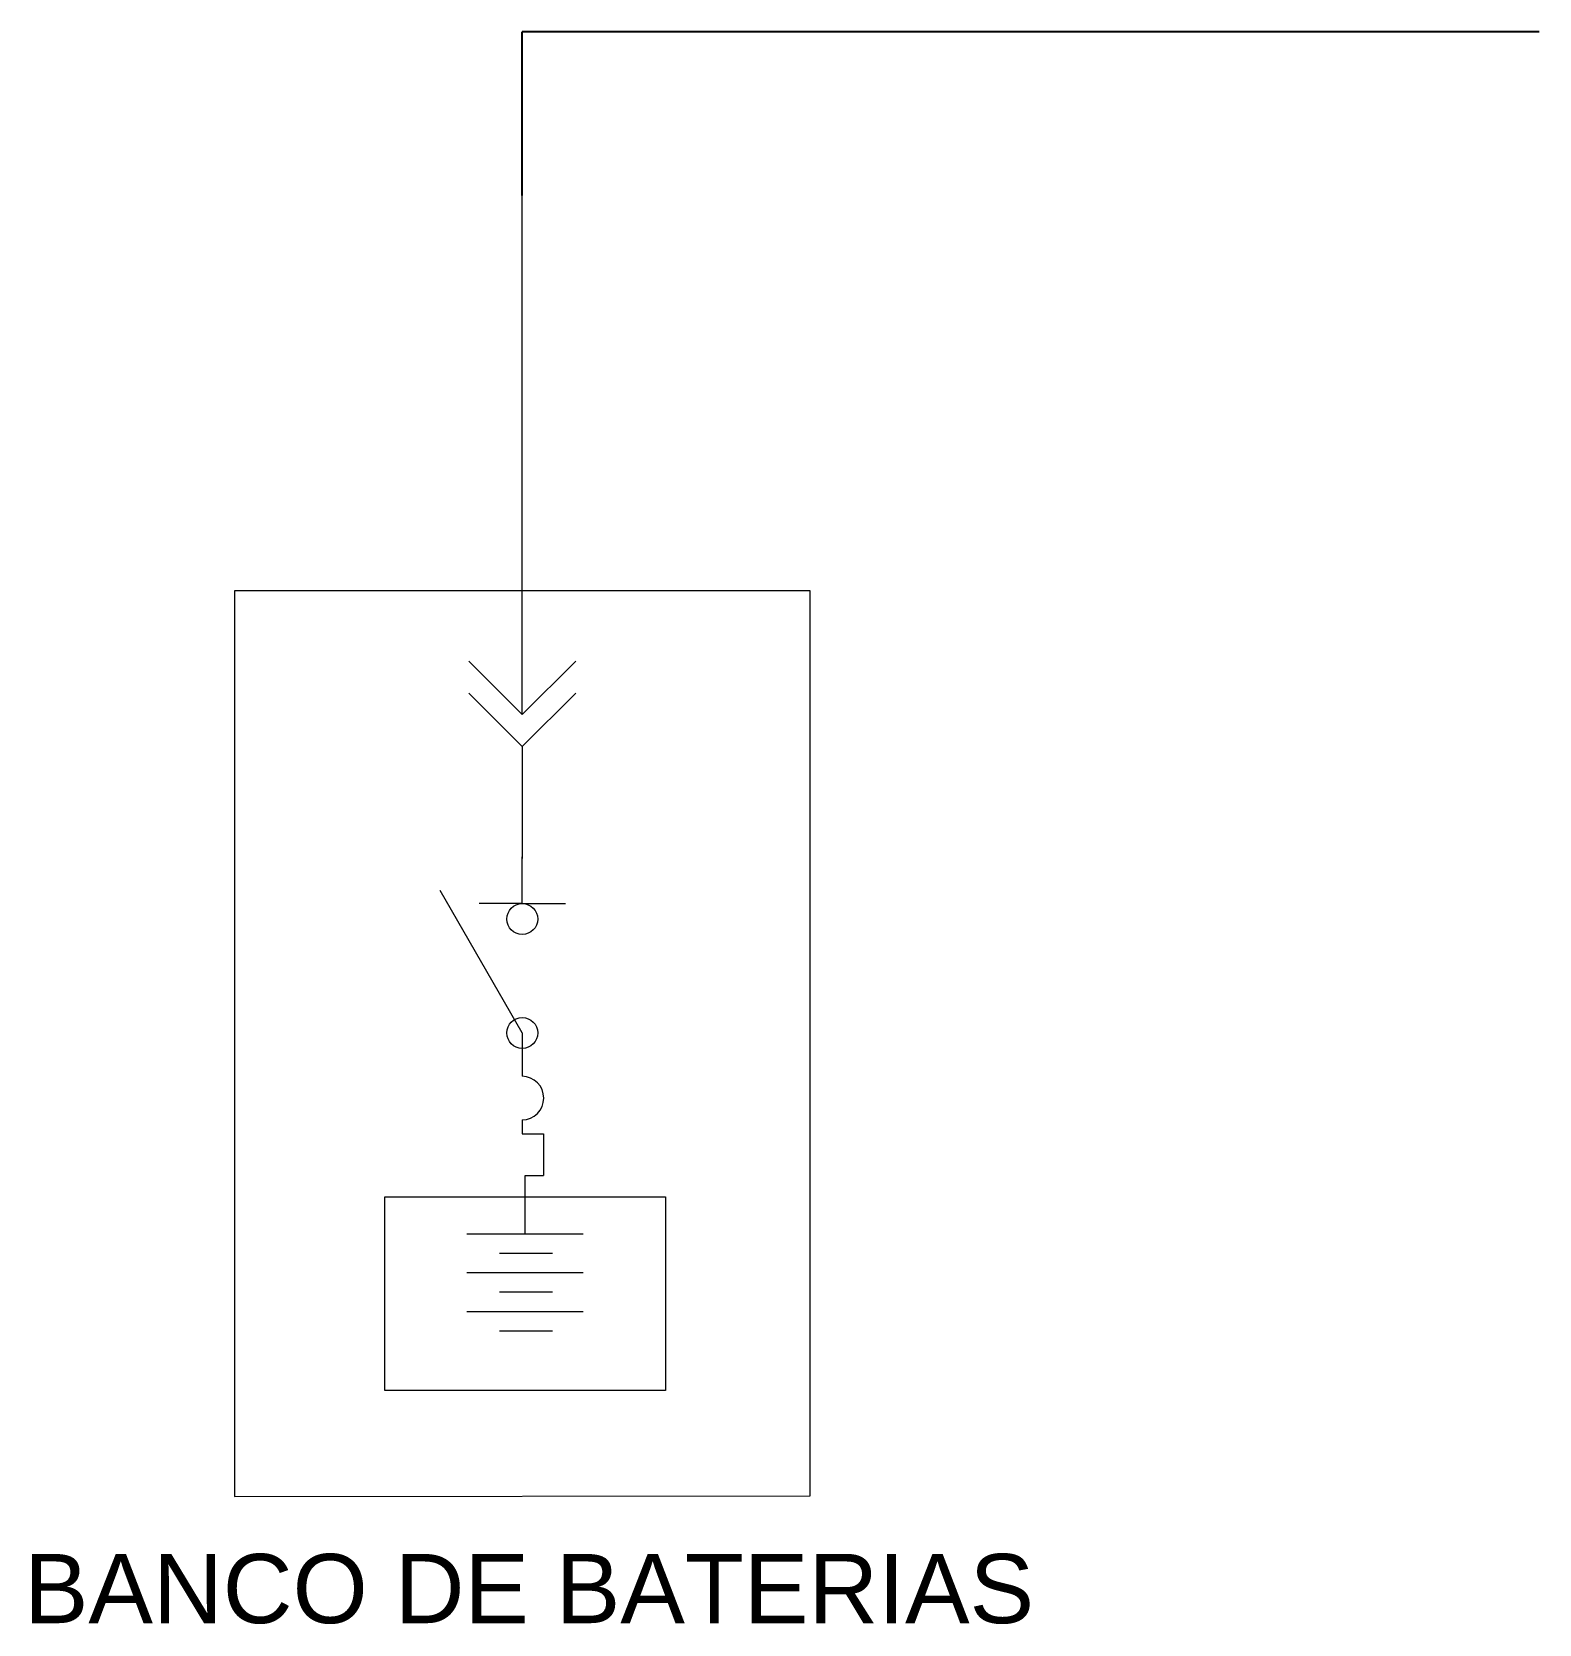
# Model space of a CAD drawing. Header units: millimetres. Extents: x -21.3 to 44.1, y -65.5 to 3.5.
import ezdxf
from ezdxf.enums import TextEntityAlignment as Align

# ---------------------------------------------------------------- set-up
doc = ezdxf.new("R2010")
doc.units = ezdxf.units.MM
doc.styles.get("Standard").update_dxf_attribs({"font": 'arial.ttf'})

msp = doc.modelspace()

# ---------------------------------------------------------------- linework, layer by layer
at = {"color": 7}
for p, q in [((0, 0), (0, 3.549)), ((44.067, 3.549), (0, 3.549)), ((0, -3.549), (0, 0))]:
    msp.add_line(p, q, dxfattribs=at)
at = {"color": 7, "linetype": 'ByBlock', "lineweight": 18, "transparency": 16777216}
msp.add_line((0, -26.038), (0, -3.549), dxfattribs=at)
at = {"color": 0, "linetype": 'ByBlock', "lineweight": 18, "transparency": 16777216}
for p, q in [((0, -26.038), (-2.313, -23.73)), ((0, -26.038), (2.317, -23.73)), ((0, -27.426), (-2.313, -25.117)), ((0, -27.426), (2.317, -25.117)), ((0, -27.426), (0, -32.276)), ((-0.003, -34.238), (-0.003, -32.213)), ((-0.003, -39.844), (-3.557, -33.673)), ((-0.003, -34.238), (-1.873, -34.238)), ((-0.003, -34.238), (1.868, -34.238)), ((-0.003, -39.844), (-0.003, -41.722)), ((-0.003, -43.611), (-0.003, -44.221)), ((-0.003, -44.221), (0.916, -44.221)), ((0.916, -44.221), (0.916, -46.027)), ((0.12, -46.027), (0.916, -46.027)), ((0.12, -48.551), (0.12, -46.027)), ((-2.4, -48.551), (2.639, -48.551)), ((-0.988, -49.391), (1.306, -49.391)), ((-2.4, -50.231), (2.639, -50.231)), ((-0.988, -51.07), (1.306, -51.07)), ((-2.4, -51.91), (2.639, -51.91)), ((-0.988, -52.75), (1.306, -52.75))]:
    msp.add_line(p, q, dxfattribs=at)
for points in [[(-12.473, -20.678), (-12.473, -59.93), (12.473, -59.912), (12.473, -20.678)], [(-5.961, -46.941), (6.2, -46.941), (6.2, -55.344), (-5.961, -55.344)]]:
    msp.add_lwpolyline(points, close=True, dxfattribs=at)
for centre in [(-0.003, -34.907), (-0.003, -39.844)]:
    msp.add_circle(centre, 0.669, dxfattribs=at)
msp.add_arc((-0.015, -42.666), 0.945, 270.73308, 89.26692, dxfattribs=at)

# ---------------------------------------------------------------- texts
msp.add_text('BANCO DE BATERIAS ', height=3).set_placement((0.872, -65.427), align=Align.CENTER)

doc.saveas('drawing.dxf')
